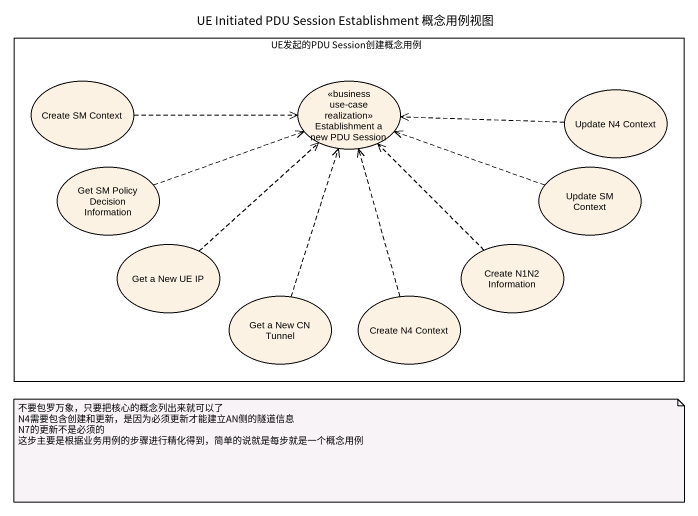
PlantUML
@startuml
title UE Initiated PDU Session Establishment 概念用例视图
rectangle "UE发起的PDU Session创建概念用例" as UE发起的PDU_Session创建概念用例 {
  usecase "Create SM Context" as Create_SM_Context
  usecase "Establishment a new PDU Session" as Establishment_a_new_PDU <<business use-case realization>>
  usecase "Update N4 Context" as Update_N4_Context
  usecase "Get SM Policy Decision Information" as Get_SM_Policy_Decision
  usecase "Update SM Context" as Update_SM_Context
  usecase "Get a New UE IP" as Get_a_New_UE_IP
  usecase "Create N1N2 Information" as Create_N1N2_Information
  usecase "Get a New CN Tunnel" as Get_a_New_CN_Tunnel
  usecase "Create N4 Context" as Create_N4_Context
}
Create_SM_Context .right.> Establishment_a_new_PDU
Update_N4_Context .left.> Establishment_a_new_PDU
Get_SM_Policy_Decision .right.> Establishment_a_new_PDU
Update_SM_Context .left.> Establishment_a_new_PDU
Get_a_New_UE_IP .up.> Establishment_a_new_PDU
Create_N1N2_Information .up.> Establishment_a_new_PDU
Get_a_New_CN_Tunnel .up.> Establishment_a_new_PDU
Create_N4_Context .up.> Establishment_a_new_PDU
note as N1
  不要包罗万象，只要把核心的概念列出来就可以了
  N4需要包含创建和更新，是因为必须更新才能建立AN侧的隧道信息
  N7的更新不是必须的
  这步主要是根据业务用例的步骤进行精化得到，简单的说就是每步就是一个概念用例
end note
@enduml
